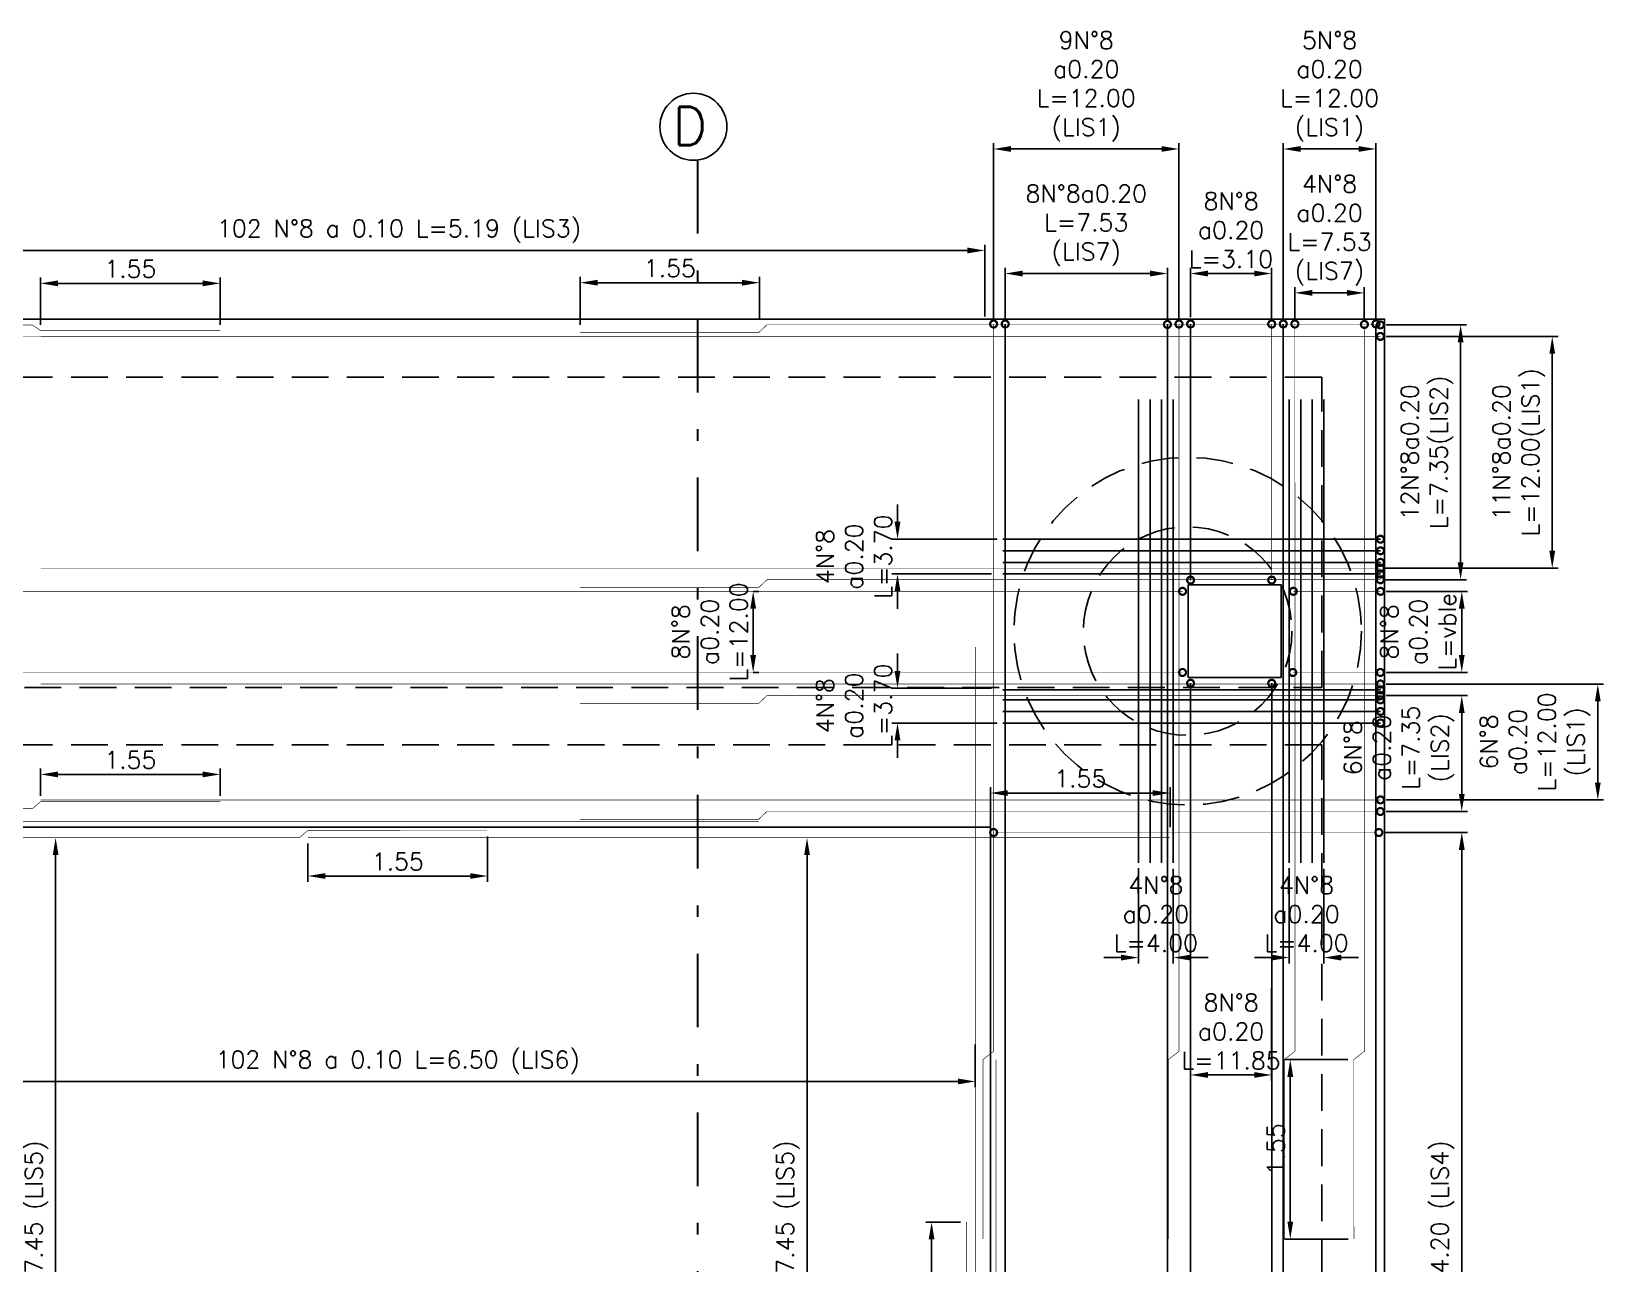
# Model space of a CAD drawing. Header units: metres. Extents: x 1080594 to 1081411, y 976871 to 977162.
# Drawn here: x 1080799.47 to 1080813.04, y 977039.26 to 977049.89 of the extents above; entities that cross this region are included whole.
import ezdxf

# ---------------------------------------------------------------- set-up
doc = ezdxf.new("R2010")
doc.units = ezdxf.units.M
doc.header["$LTSCALE"] = 25.4
doc.linetypes.add('DASHDOT', pattern=[1, 0.5, -0.25, 0, -0.25])
doc.linetypes.add('HIDDEN', pattern=[0.375, 0.25, -0.125])
for name, color, linetype in [('CIRCULOCONTRAP', 130, 'Continuous'), ('CONTRAPESO', 3, 'Continuous'), ('DIMCONTRAPESO', 1, 'Continuous'), ('PROY', 9, 'HIDDEN'), ('R175COTR', 7, 'Continuous'), ('REF', 6, 'Continuous'), ('REF H', 6, 'Continuous')]:
    doc.layers.add(name, color=color, linetype=linetype)
doc.layers.add('COTA', color=1, linetype='Continuous', lineweight=30)
doc.layers.add('EJECONTRAPESO', color=41, linetype='DASHDOT', lineweight=30)
doc.styles.add('romans', font='romans.shx')
doc.dimstyles.new('Copy 75', dxfattribs={"dimtxt": 0.15, "dimasz": 0.15, "dimexe": 0.05, "dimexo": 0.05, "dimgap": 0.05, "dimtad": 1, "dimzin": 0, "dimdsep": 46, "dimtxsty": 'romans', "dimcen": 0.002, "dimclrd": 1, "dimclre": 1, "dimclrt": 3, "dimadec": 4, "dimazin": 0, "dimtfac": 1, "dimtofl": 0, "dimtmove": 1, "dimatfit": 3, "dimfxl": 1, "dimtolj": 1, "dimtzin": 0, "dimarcsym": 1})

# ---------------------------------------------------------------- blocks, each defined once
blk = doc.blocks.new('*D1804')
at = {"layer": 'Defpoints', "color": 0, "transparency": 16777216}
for p in [(1080797.586, 977048.001), (1080797.586, 977047.373), (1080807.697, 977047.382)]:
    blk.add_point(p, dxfattribs=at)
at = {"layer": 'DIMCONTRAPESO', "color": 1, "lineweight": -2, "transparency": 16777216}
for p, q in [((1080797.586, 977047.423), (1080797.586, 977048.051)), ((1080807.547, 977048.001), (1080797.736, 977048.001)), ((1080807.697, 977047.432), (1080807.697, 977048.051))]:
    blk.add_line(p, q, dxfattribs=at)
at = {"layer": 'DIMCONTRAPESO', "color": 1, "transparency": 16777216}
for points in [[(1080797.736, 977048.026), (1080797.736, 977047.976), (1080797.586, 977048.001)], [(1080807.547, 977048.026), (1080807.547, 977047.976), (1080807.697, 977048.001)]]:
    blk.add_solid(points, dxfattribs=at)
at = {"layer": 'DIMCONTRAPESO', "color": 3, "transparency": 16777216, "insert": (1080802.641, 977048.166), "char_height": 0.15, "attachment_point": 5, "style": 'romans'}
blk.add_mtext('\\A1;102 N°8 a 0.10 L=5.19 (LIS3) ', dxfattribs=at)
blk = doc.blocks.new('*D1748')
at = {"layer": 'Defpoints', "color": 0, "transparency": 16777216}
for p in [(1080804.204, 977047.723), (1080804.204, 977047.308), (1080805.752, 977047.355)]:
    blk.add_point(p, dxfattribs=at)
at = {"layer": 'DIMCONTRAPESO', "color": 1, "lineweight": -2, "transparency": 16777216}
for p, q in [((1080804.204, 977047.358), (1080804.204, 977047.773)), ((1080805.602, 977047.723), (1080804.354, 977047.723)), ((1080805.752, 977047.405), (1080805.752, 977047.773))]:
    blk.add_line(p, q, dxfattribs=at)
at = {"layer": 'DIMCONTRAPESO', "color": 1, "transparency": 16777216}
for points in [[(1080804.354, 977047.748), (1080804.354, 977047.698), (1080804.204, 977047.723)], [(1080805.602, 977047.748), (1080805.602, 977047.698), (1080805.752, 977047.723)]]:
    blk.add_solid(points, dxfattribs=at)
at = {"layer": 'DIMCONTRAPESO', "color": 3, "transparency": 16777216, "insert": (1080804.978, 977047.848), "char_height": 0.15, "attachment_point": 5, "style": 'romans'}
blk.add_mtext('\\A1;1.55', dxfattribs=at)
blk = doc.blocks.new('*D1805')
at = {"layer": 'Defpoints', "color": 0, "transparency": 16777216}
for p in [(1080801.097, 977047.717), (1080799.547, 977047.309), (1080801.097, 977047.308)]:
    blk.add_point(p, dxfattribs=at)
at = {"layer": 'DIMCONTRAPESO', "color": 1, "lineweight": -2, "transparency": 16777216}
for p, q in [((1080799.547, 977047.359), (1080799.547, 977047.767)), ((1080799.697, 977047.717), (1080800.947, 977047.717)), ((1080801.097, 977047.358), (1080801.097, 977047.767))]:
    blk.add_line(p, q, dxfattribs=at)
at = {"layer": 'DIMCONTRAPESO', "color": 1, "transparency": 16777216}
for points in [[(1080799.697, 977047.742), (1080799.697, 977047.692), (1080799.547, 977047.717)], [(1080800.947, 977047.742), (1080800.947, 977047.692), (1080801.097, 977047.717)]]:
    blk.add_solid(points, dxfattribs=at)
at = {"layer": 'DIMCONTRAPESO', "color": 3, "transparency": 16777216, "insert": (1080800.322, 977047.842), "char_height": 0.15, "attachment_point": 5, "style": 'romans'}
blk.add_mtext('\\A1;1.55', dxfattribs=at)
blk = doc.blocks.new('*D1750')
at = {"layer": 'Defpoints', "color": 0, "transparency": 16777216}
for p in [(1080811.111, 977044.259), (1080811.111, 977043.259), (1080812.987, 977043.259)]:
    blk.add_point(p, dxfattribs=at)
at = {"layer": 'DIMCONTRAPESO', "color": 1, "lineweight": -2, "transparency": 16777216}
for p, q in [((1080811.161, 977044.259), (1080813.037, 977044.259)), ((1080812.987, 977044.109), (1080812.987, 977043.409)), ((1080811.161, 977043.259), (1080813.037, 977043.259))]:
    blk.add_line(p, q, dxfattribs=at)
at = {"layer": 'DIMCONTRAPESO', "color": 1, "transparency": 16777216}
for points in [[(1080812.962, 977044.109), (1080813.012, 977044.109), (1080812.987, 977044.259)], [(1080812.962, 977043.409), (1080813.012, 977043.409), (1080812.987, 977043.259)]]:
    blk.add_solid(points, dxfattribs=at)
at = {"layer": 'DIMCONTRAPESO', "color": 3, "transparency": 16777216, "insert": (1080812.447, 977043.759), "char_height": 0.15, "attachment_point": 5, "rotation": 90, "style": 'romans'}
blk.add_mtext('\\A1;6N°8\\Pa0.20\\PL=12.00\\P(LIS1) ', dxfattribs=at)
blk = doc.blocks.new('*D1751')
at = {"layer": 'Defpoints', "color": 0, "transparency": 16777216}
for p in [(1080811.11, 977044.159), (1080811.11, 977043.159), (1080811.813, 977043.159)]:
    blk.add_point(p, dxfattribs=at)
at = {"layer": 'DIMCONTRAPESO', "color": 1, "lineweight": -2, "transparency": 16777216}
for p, q in [((1080811.16, 977044.159), (1080811.863, 977044.159)), ((1080811.813, 977044.009), (1080811.813, 977043.309)), ((1080811.16, 977043.159), (1080811.863, 977043.159))]:
    blk.add_line(p, q, dxfattribs=at)
at = {"layer": 'DIMCONTRAPESO', "color": 1, "transparency": 16777216}
for points in [[(1080811.788, 977044.009), (1080811.838, 977044.009), (1080811.813, 977044.159)], [(1080811.788, 977043.309), (1080811.838, 977043.309), (1080811.813, 977043.159)]]:
    blk.add_solid(points, dxfattribs=at)
at = {"layer": 'DIMCONTRAPESO', "color": 3, "transparency": 16777216, "insert": (1080811.273, 977043.709), "char_height": 0.15, "attachment_point": 5, "rotation": 90, "style": 'romans'}
blk.add_mtext('\\A1;6N°8\\Pa0.20\\PL=7.35\\P(LIS2) ', dxfattribs=at)
blk = doc.blocks.new('*D1754')
at = {"layer": 'Defpoints', "color": 0, "transparency": 16777216}
for p in [(1080811.098, 977042.978), (1080811.097, 977034.648), (1080811.813, 977034.648)]:
    blk.add_point(p, dxfattribs=at)
at = {"layer": 'DIMCONTRAPESO', "color": 1, "lineweight": -2, "transparency": 16777216}
for p, q in [((1080811.148, 977042.978), (1080811.863, 977042.978)), ((1080811.813, 977042.828), (1080811.813, 977034.798)), ((1080811.147, 977034.648), (1080811.863, 977034.648))]:
    blk.add_line(p, q, dxfattribs=at)
at = {"layer": 'DIMCONTRAPESO', "color": 1, "transparency": 16777216}
for points in [[(1080811.788, 977042.828), (1080811.838, 977042.828), (1080811.813, 977042.978)], [(1080811.788, 977034.798), (1080811.838, 977034.798), (1080811.813, 977034.648)]]:
    blk.add_solid(points, dxfattribs=at)
at = {"layer": 'DIMCONTRAPESO', "color": 3, "transparency": 16777216, "insert": (1080811.648, 977038.813), "char_height": 0.15, "attachment_point": 5, "rotation": 90, "style": 'romans'}
blk.add_mtext('\\A1;84 N°8 a 0.10 L=4.20 (LIS4) ', dxfattribs=at)
blk = doc.blocks.new('*D1765')
at = {"layer": 'COTA', "color": 1, "lineweight": -2, "transparency": 16777216}
for p, q in [((1080807.745, 977043.024), (1080807.745, 977043.368)), ((1080809.295, 977043.024), (1080809.295, 977043.368)), ((1080807.895, 977043.318), (1080809.145, 977043.318))]:
    blk.add_line(p, q, dxfattribs=at)
at = {"layer": 'COTA', "color": 1, "transparency": 16777216}
for points in [[(1080807.895, 977043.343), (1080807.895, 977043.293), (1080807.745, 977043.318)], [(1080809.145, 977043.343), (1080809.145, 977043.293), (1080809.295, 977043.318)]]:
    blk.add_solid(points, dxfattribs=at)
at = {"layer": 'Defpoints', "color": 0, "transparency": 16777216}
for p in [(1080809.295, 977043.318), (1080807.745, 977042.974), (1080809.295, 977042.974)]:
    blk.add_point(p, dxfattribs=at)
at = {"layer": 'COTA', "color": 3, "transparency": 16777216, "insert": (1080808.52, 977043.443), "char_height": 0.15, "attachment_point": 5, "style": 'romans'}
blk.add_mtext('\\A1;1.55', dxfattribs=at)
blk = doc.blocks.new('E2')
at = {"layer": 'REF', "ltscale": 0.1, "const_width": 0.005}
blk.add_lwpolyline([(1080759.636, 977034.558), (1080762.933, 977034.558)], dxfattribs=at)
at = {"layer": 'REF H', "ltscale": 0.1, "const_width": 0.06}
for points in [[(1080759.608, 977034.558, 1), (1080759.627, 977034.558, 1)], [(1080762.933, 977034.558, 1), (1080762.952, 977034.558, 1)]]:
    blk.add_lwpolyline(points, format="xyb", close=True, dxfattribs=at)
blk = doc.blocks.new('*D1807')
at = {"layer": 'COTA', "color": 1, "lineweight": -2, "transparency": 16777216}
for p, q in [((1080810.372, 977047.416), (1080810.372, 977047.685)), ((1080810.972, 977047.412), (1080810.972, 977047.685)), ((1080810.822, 977047.635), (1080810.522, 977047.635))]:
    blk.add_line(p, q, dxfattribs=at)
at = {"layer": 'COTA', "color": 1, "transparency": 16777216}
for points in [[(1080810.522, 977047.66), (1080810.522, 977047.61), (1080810.372, 977047.635)], [(1080810.822, 977047.66), (1080810.822, 977047.61), (1080810.972, 977047.635)]]:
    blk.add_solid(points, dxfattribs=at)
at = {"layer": 'Defpoints', "color": 0, "transparency": 16777216}
for p in [(1080810.372, 977047.635), (1080810.372, 977047.366), (1080810.972, 977047.362)]:
    blk.add_point(p, dxfattribs=at)
at = {"layer": 'COTA', "color": 3, "transparency": 16777216, "insert": (1080810.672, 977048.175), "char_height": 0.15, "attachment_point": 5, "style": 'romans'}
blk.add_mtext('\\A1;4N°8\\Pa0.20\\PL=7.53\\P(LIS7) ', dxfattribs=at)
blk = doc.blocks.new('*D1808')
at = {"layer": 'COTA', "color": 1, "lineweight": -2, "transparency": 16777216}
for p, q in [((1080810.272, 977047.416), (1080810.272, 977048.927)), ((1080811.072, 977047.416), (1080811.072, 977048.927)), ((1080810.922, 977048.877), (1080810.422, 977048.877))]:
    blk.add_line(p, q, dxfattribs=at)
at = {"layer": 'COTA', "color": 1, "transparency": 16777216}
for points in [[(1080810.422, 977048.902), (1080810.422, 977048.852), (1080810.272, 977048.877)], [(1080810.922, 977048.902), (1080810.922, 977048.852), (1080811.072, 977048.877)]]:
    blk.add_solid(points, dxfattribs=at)
at = {"layer": 'Defpoints', "color": 0, "transparency": 16777216}
for p in [(1080810.272, 977048.877), (1080810.272, 977047.366), (1080811.072, 977047.366)]:
    blk.add_point(p, dxfattribs=at)
at = {"layer": 'COTA', "color": 3, "transparency": 16777216, "insert": (1080810.672, 977049.416), "char_height": 0.15, "attachment_point": 5, "style": 'romans'}
blk.add_mtext('\\A1;5N°8\\Pa0.20\\PL=12.00\\P(LIS1) ', dxfattribs=at)
blk = doc.blocks.new('*D1769')
at = {"layer": 'COTA', "color": 1, "lineweight": -2, "transparency": 16777216}
blk.add_line((1080799.677, 977042.782), (1080799.677, 977034.843), dxfattribs=at)
at = {"layer": 'COTA', "color": 1, "transparency": 16777216}
for points in [[(1080799.652, 977042.782), (1080799.702, 977042.782), (1080799.677, 977042.932)], [(1080799.652, 977034.843), (1080799.702, 977034.843), (1080799.677, 977034.693)]]:
    blk.add_solid(points, dxfattribs=at)
at = {"layer": 'Defpoints', "color": 0, "transparency": 16777216}
for p in [(1080799.677, 977042.932), (1080799.677, 977034.693), (1080799.677, 977034.693)]:
    blk.add_point(p, dxfattribs=at)
at = {"layer": 'COTA', "color": 3, "transparency": 16777216, "insert": (1080799.513, 977038.812), "char_height": 0.15, "attachment_point": 5, "rotation": 90, "style": 'romans'}
blk.add_mtext('\\A1;83 N°8 a 0.10 L=7.45 (LIS5) ', dxfattribs=at)
blk = doc.blocks.new('*D1770')
at = {"layer": 'Defpoints', "color": 0, "transparency": 16777216}
for p in [(1080807.614, 977041.199), (1080797.645, 977040.93), (1080797.645, 977040.829)]:
    blk.add_point(p, dxfattribs=at)
at = {"layer": 'DIMCONTRAPESO', "color": 1, "lineweight": -2, "transparency": 16777216}
for p, q in [((1080807.614, 977041.149), (1080807.614, 977040.779)), ((1080797.645, 977040.88), (1080797.645, 977040.779)), ((1080807.464, 977040.829), (1080797.795, 977040.829))]:
    blk.add_line(p, q, dxfattribs=at)
at = {"layer": 'DIMCONTRAPESO', "color": 1, "transparency": 16777216}
for points in [[(1080797.795, 977040.854), (1080797.795, 977040.804), (1080797.645, 977040.829)], [(1080807.464, 977040.854), (1080807.464, 977040.804), (1080807.614, 977040.829)]]:
    blk.add_solid(points, dxfattribs=at)
at = {"layer": 'DIMCONTRAPESO', "color": 3, "transparency": 16777216, "insert": (1080802.629, 977040.993), "char_height": 0.15, "attachment_point": 5, "style": 'romans'}
blk.add_mtext('\\A1;102 N°8 a 0.10 L=6.50 (LIS6) ', dxfattribs=at)
blk = doc.blocks.new('*D1771')
at = {"layer": 'COTA', "color": 1, "lineweight": -2, "transparency": 16777216}
blk.add_line((1080806.162, 977042.782), (1080806.162, 977034.843), dxfattribs=at)
at = {"layer": 'COTA', "color": 1, "transparency": 16777216}
for points in [[(1080806.137, 977042.782), (1080806.187, 977042.782), (1080806.162, 977042.932)], [(1080806.137, 977034.843), (1080806.187, 977034.843), (1080806.162, 977034.693)]]:
    blk.add_solid(points, dxfattribs=at)
at = {"layer": 'Defpoints', "color": 0, "transparency": 16777216}
for p in [(1080806.162, 977042.932), (1080806.162, 977034.693), (1080806.162, 977034.693)]:
    blk.add_point(p, dxfattribs=at)
at = {"layer": 'COTA', "color": 3, "transparency": 16777216, "insert": (1080805.998, 977038.812), "char_height": 0.15, "attachment_point": 5, "rotation": 90, "style": 'romans'}
blk.add_mtext('\\A1;83 N°8 a 0.10 L=7.45 (LIS5) ', dxfattribs=at)
blk = doc.blocks.new('*D1772')
at = {"layer": 'COTA', "color": 1, "lineweight": -2, "transparency": 16777216}
for p, q in [((1080803.405, 977042.942), (1080803.405, 977042.552)), ((1080801.855, 977042.882), (1080801.855, 977042.552)), ((1080802.005, 977042.602), (1080803.255, 977042.602))]:
    blk.add_line(p, q, dxfattribs=at)
at = {"layer": 'COTA', "color": 1, "transparency": 16777216}
for points in [[(1080802.005, 977042.627), (1080802.005, 977042.577), (1080801.855, 977042.602)], [(1080803.255, 977042.627), (1080803.255, 977042.577), (1080803.405, 977042.602)]]:
    blk.add_solid(points, dxfattribs=at)
at = {"layer": 'Defpoints', "color": 0, "transparency": 16777216}
for p in [(1080801.855, 977042.932), (1080803.405, 977042.992), (1080803.405, 977042.602)]:
    blk.add_point(p, dxfattribs=at)
at = {"layer": 'COTA', "color": 3, "transparency": 16777216, "insert": (1080802.63, 977042.727), "char_height": 0.15, "attachment_point": 5, "style": 'romans'}
blk.add_mtext('\\A1;1.55', dxfattribs=at)
blk = doc.blocks.new('*D1781')
at = {"layer": 'COTA', "color": 1, "lineweight": -2, "transparency": 16777216}
for p, q in [((1080810.831, 977041.018), (1080810.283, 977041.018)), ((1080810.333, 977039.619), (1080810.333, 977040.868)), ((1080810.832, 977039.469), (1080810.283, 977039.469))]:
    blk.add_line(p, q, dxfattribs=at)
at = {"layer": 'COTA', "color": 1, "transparency": 16777216}
for points in [[(1080810.308, 977040.868), (1080810.358, 977040.868), (1080810.333, 977041.018)], [(1080810.308, 977039.619), (1080810.358, 977039.619), (1080810.333, 977039.469)]]:
    blk.add_solid(points, dxfattribs=at)
at = {"layer": 'Defpoints', "color": 0, "transparency": 16777216}
for p in [(1080810.333, 977041.018), (1080810.881, 977041.018), (1080810.882, 977039.469)]:
    blk.add_point(p, dxfattribs=at)
at = {"layer": 'COTA', "color": 3, "transparency": 16777216, "insert": (1080810.208, 977040.243), "char_height": 0.15, "attachment_point": 5, "rotation": 90, "style": 'romans'}
blk.add_mtext('\\A1;1.55', dxfattribs=at)
blk = doc.blocks.new('*D1811')
at = {"layer": 'COTA', "color": 1, "lineweight": -2, "transparency": 16777216}
for p, q in [((1080807.487, 977039.615), (1080807.187, 977039.615)), ((1080807.237, 977039.465), (1080807.237, 977038.216)), ((1080807.486, 977038.066), (1080807.187, 977038.066))]:
    blk.add_line(p, q, dxfattribs=at)
at = {"layer": 'COTA', "color": 1, "transparency": 16777216}
for points in [[(1080807.212, 977039.465), (1080807.262, 977039.465), (1080807.237, 977039.615)], [(1080807.212, 977038.216), (1080807.262, 977038.216), (1080807.237, 977038.066)]]:
    blk.add_solid(points, dxfattribs=at)
at = {"layer": 'Defpoints', "color": 0, "transparency": 16777216}
for p in [(1080807.537, 977039.615), (1080807.237, 977038.066), (1080807.536, 977038.066)]:
    blk.add_point(p, dxfattribs=at)
at = {"layer": 'COTA', "color": 3, "transparency": 16777216, "insert": (1080807.112, 977038.841), "char_height": 0.15, "attachment_point": 5, "rotation": 90, "style": 'romans'}
blk.add_mtext('\\A1;1.55', dxfattribs=at)
blk = doc.blocks.new('*D1818')
at = {"layer": 'COTA', "color": 1, "lineweight": -2, "transparency": 16777216}
for p, q in [((1080799.547, 977043.294), (1080799.547, 977043.529)), ((1080799.697, 977043.479), (1080800.947, 977043.479)), ((1080801.097, 977043.294), (1080801.097, 977043.529))]:
    blk.add_line(p, q, dxfattribs=at)
at = {"layer": 'COTA', "color": 1, "transparency": 16777216}
for points in [[(1080799.697, 977043.504), (1080799.697, 977043.454), (1080799.547, 977043.479)], [(1080800.947, 977043.504), (1080800.947, 977043.454), (1080801.097, 977043.479)]]:
    blk.add_solid(points, dxfattribs=at)
at = {"layer": 'Defpoints', "color": 0, "transparency": 16777216}
for p in [(1080801.097, 977043.479), (1080799.547, 977043.244), (1080801.097, 977043.244)]:
    blk.add_point(p, dxfattribs=at)
at = {"layer": 'COTA', "color": 3, "transparency": 16777216, "insert": (1080800.322, 977043.604), "char_height": 0.15, "attachment_point": 5, "style": 'romans'}
blk.add_mtext('\\A1;1.55', dxfattribs=at)
blk = doc.blocks.new('*D1782')
at = {"layer": 'Defpoints', "color": 0, "transparency": 16777216}
for p in [(1080811.111, 977047.259), (1080811.102, 977045.259), (1080812.594, 977045.259)]:
    blk.add_point(p, dxfattribs=at)
at = {"layer": 'DIMCONTRAPESO', "color": 1, "lineweight": -2, "transparency": 16777216}
for p, q in [((1080811.161, 977047.259), (1080812.644, 977047.259)), ((1080812.594, 977047.109), (1080812.594, 977045.409)), ((1080811.152, 977045.259), (1080812.644, 977045.259))]:
    blk.add_line(p, q, dxfattribs=at)
at = {"layer": 'DIMCONTRAPESO', "color": 1, "transparency": 16777216}
for points in [[(1080812.569, 977047.109), (1080812.619, 977047.109), (1080812.594, 977047.259)], [(1080812.569, 977045.409), (1080812.619, 977045.409), (1080812.594, 977045.259)]]:
    blk.add_solid(points, dxfattribs=at)
at = {"layer": 'DIMCONTRAPESO', "color": 3, "transparency": 16777216, "insert": (1080812.305, 977046.259), "char_height": 0.15, "attachment_point": 5, "rotation": 90, "style": 'romans'}
blk.add_mtext('\\A1;11N°8a0.20\\PL=12.00(LIS1) ', dxfattribs=at)
blk = doc.blocks.new('*D1783')
at = {"layer": 'Defpoints', "color": 0, "transparency": 16777216}
for p in [(1080811.11, 977047.359), (1080811.101, 977045.159), (1080811.803, 977045.159)]:
    blk.add_point(p, dxfattribs=at)
at = {"layer": 'DIMCONTRAPESO', "color": 1, "lineweight": -2, "transparency": 16777216}
for p, q in [((1080811.16, 977047.359), (1080811.853, 977047.359)), ((1080811.803, 977047.209), (1080811.803, 977045.309)), ((1080811.151, 977045.159), (1080811.853, 977045.159))]:
    blk.add_line(p, q, dxfattribs=at)
at = {"layer": 'DIMCONTRAPESO', "color": 1, "transparency": 16777216}
for points in [[(1080811.778, 977047.209), (1080811.828, 977047.209), (1080811.803, 977047.359)], [(1080811.778, 977045.309), (1080811.828, 977045.309), (1080811.803, 977045.159)]]:
    blk.add_solid(points, dxfattribs=at)
at = {"layer": 'DIMCONTRAPESO', "color": 3, "transparency": 16777216, "insert": (1080811.514, 977046.259), "char_height": 0.15, "attachment_point": 5, "rotation": 90, "style": 'romans'}
blk.add_mtext('\\A1;12N°8a0.20\\PL=7.35(LIS2) ', dxfattribs=at)
blk = doc.blocks.new('*D1784')
at = {"layer": 'Defpoints', "color": 0, "transparency": 16777216}
for p in [(1080811.11, 977045.059), (1080811.11, 977044.359), (1080811.813, 977044.359)]:
    blk.add_point(p, dxfattribs=at)
at = {"layer": 'DIMCONTRAPESO', "color": 1, "lineweight": -2, "transparency": 16777216}
for p, q in [((1080811.16, 977045.059), (1080811.863, 977045.059)), ((1080811.813, 977044.909), (1080811.813, 977044.509)), ((1080811.16, 977044.359), (1080811.863, 977044.359))]:
    blk.add_line(p, q, dxfattribs=at)
at = {"layer": 'DIMCONTRAPESO', "color": 1, "transparency": 16777216}
for points in [[(1080811.788, 977044.909), (1080811.838, 977044.909), (1080811.813, 977045.059)], [(1080811.788, 977044.509), (1080811.838, 977044.509), (1080811.813, 977044.359)]]:
    blk.add_solid(points, dxfattribs=at)
at = {"layer": 'DIMCONTRAPESO', "color": 3, "transparency": 16777216, "insert": (1080811.438, 977044.709), "char_height": 0.15, "attachment_point": 5, "rotation": 90, "style": 'romans'}
blk.add_mtext('\\A1;8N°8\\Pa0.20\\PL=vble', dxfattribs=at)
blk = doc.blocks.new('*D1785')
at = {"layer": 'Defpoints', "color": 0, "transparency": 16777216}
for p in [(1080805.647, 977045.059), (1080805.647, 977044.359), (1080805.697, 977044.359)]:
    blk.add_point(p, dxfattribs=at)
at = {"layer": 'DIMCONTRAPESO', "color": 1, "lineweight": -2, "transparency": 16777216}
for p, q in [((1080805.697, 977045.059), (1080805.747, 977045.059)), ((1080805.697, 977044.909), (1080805.697, 977044.509)), ((1080805.697, 977044.359), (1080805.747, 977044.359))]:
    blk.add_line(p, q, dxfattribs=at)
at = {"layer": 'DIMCONTRAPESO', "color": 1, "transparency": 16777216}
for points in [[(1080805.672, 977044.909), (1080805.722, 977044.909), (1080805.697, 977045.059)], [(1080805.672, 977044.509), (1080805.722, 977044.509), (1080805.697, 977044.359)]]:
    blk.add_solid(points, dxfattribs=at)
at = {"layer": 'DIMCONTRAPESO', "color": 3, "transparency": 16777216, "insert": (1080805.322, 977044.709), "char_height": 0.15, "attachment_point": 5, "rotation": 90, "style": 'romans'}
blk.add_mtext('\\A1;8N°8\\Pa0.20\\PL=12.00', dxfattribs=at)
blk = doc.blocks.new('*D1787')
at = {"layer": 'COTA', "color": 1, "lineweight": -2, "transparency": 16777216}
for p, q in [((1080807.872, 977047.416), (1080807.872, 977047.852)), ((1080809.122, 977047.802), (1080808.022, 977047.802)), ((1080809.272, 977047.412), (1080809.272, 977047.852))]:
    blk.add_line(p, q, dxfattribs=at)
at = {"layer": 'COTA', "color": 1, "transparency": 16777216}
for points in [[(1080808.022, 977047.827), (1080808.022, 977047.777), (1080807.872, 977047.802)], [(1080809.122, 977047.827), (1080809.122, 977047.777), (1080809.272, 977047.802)]]:
    blk.add_solid(points, dxfattribs=at)
at = {"layer": 'Defpoints', "color": 0, "transparency": 16777216}
for p in [(1080807.872, 977047.802), (1080807.872, 977047.366), (1080809.272, 977047.362)]:
    blk.add_point(p, dxfattribs=at)
at = {"layer": 'COTA', "color": 3, "transparency": 16777216, "insert": (1080808.572, 977048.217), "char_height": 0.15, "attachment_point": 5, "style": 'romans'}
blk.add_mtext('\\A1;8N°8a0.20\\PL=7.53\\P(LIS7) ', dxfattribs=at)
blk = doc.blocks.new('*D1788')
at = {"layer": 'COTA', "color": 1, "lineweight": -2, "transparency": 16777216}
for p, q in [((1080807.772, 977047.416), (1080807.772, 977048.927)), ((1080809.372, 977047.416), (1080809.372, 977048.927)), ((1080809.222, 977048.877), (1080807.922, 977048.877))]:
    blk.add_line(p, q, dxfattribs=at)
at = {"layer": 'COTA', "color": 1, "transparency": 16777216}
for points in [[(1080807.922, 977048.902), (1080807.922, 977048.852), (1080807.772, 977048.877)], [(1080809.222, 977048.902), (1080809.222, 977048.852), (1080809.372, 977048.877)]]:
    blk.add_solid(points, dxfattribs=at)
at = {"layer": 'Defpoints', "color": 0, "transparency": 16777216}
for p in [(1080807.772, 977048.877), (1080807.772, 977047.366), (1080809.372, 977047.366)]:
    blk.add_point(p, dxfattribs=at)
at = {"layer": 'COTA', "color": 3, "transparency": 16777216, "insert": (1080808.572, 977049.416), "char_height": 0.15, "attachment_point": 5, "style": 'romans'}
blk.add_mtext('\\A1;9N°8\\Pa0.20\\PL=12.00\\P(LIS1) ', dxfattribs=at)
blk = doc.blocks.new('*D1789')
at = {"layer": 'COTA', "color": 1, "lineweight": -2, "transparency": 16777216}
for p, q in [((1080809.472, 977047.426), (1080809.472, 977047.852)), ((1080810.022, 977047.802), (1080809.622, 977047.802)), ((1080810.172, 977047.416), (1080810.172, 977047.852))]:
    blk.add_line(p, q, dxfattribs=at)
at = {"layer": 'COTA', "color": 1, "transparency": 16777216}
for points in [[(1080809.622, 977047.827), (1080809.622, 977047.777), (1080809.472, 977047.802)], [(1080810.022, 977047.827), (1080810.022, 977047.777), (1080810.172, 977047.802)]]:
    blk.add_solid(points, dxfattribs=at)
at = {"layer": 'Defpoints', "color": 0, "transparency": 16777216}
for p in [(1080809.472, 977047.802), (1080809.472, 977047.376), (1080810.172, 977047.366)]:
    blk.add_point(p, dxfattribs=at)
at = {"layer": 'COTA', "color": 3, "transparency": 16777216, "insert": (1080809.822, 977048.177), "char_height": 0.15, "attachment_point": 5, "style": 'romans'}
blk.add_mtext('\\A1;8N°8\\Pa0.20\\PL=3.10', dxfattribs=at)
blk = doc.blocks.new('*D1790')
at = {"layer": 'COTA', "color": 1, "lineweight": -2, "transparency": 16777216}
for p, q in [((1080809.472, 977041.642), (1080809.472, 977040.835)), ((1080810.172, 977041.632), (1080810.172, 977040.835)), ((1080810.022, 977040.885), (1080809.622, 977040.885))]:
    blk.add_line(p, q, dxfattribs=at)
at = {"layer": 'COTA', "color": 1, "transparency": 16777216}
for points in [[(1080809.622, 977040.91), (1080809.622, 977040.86), (1080809.472, 977040.885)], [(1080810.022, 977040.91), (1080810.022, 977040.86), (1080810.172, 977040.885)]]:
    blk.add_solid(points, dxfattribs=at)
at = {"layer": 'Defpoints', "color": 0, "transparency": 16777216}
for p in [(1080809.472, 977041.692), (1080810.172, 977041.682), (1080809.472, 977040.885)]:
    blk.add_point(p, dxfattribs=at)
at = {"layer": 'COTA', "color": 3, "transparency": 16777216, "insert": (1080809.822, 977041.26), "char_height": 0.15, "attachment_point": 5, "style": 'romans'}
blk.add_mtext('\\A1;8N°8\\Pa0.20\\PL=11.85', dxfattribs=at)
blk = doc.blocks.new('*D1800')
at = {"layer": 'COTA', "color": 1, "lineweight": -2, "transparency": 16777216}
for p, q in [((1080809.023, 977042.67), (1080809.023, 977041.848)), ((1080809.323, 977042.665), (1080809.323, 977041.848)), ((1080808.873, 977041.898), (1080808.723, 977041.898)), ((1080809.473, 977041.898), (1080809.623, 977041.898))]:
    blk.add_line(p, q, dxfattribs=at)
at = {"layer": 'COTA', "color": 1, "transparency": 16777216}
for points in [[(1080808.873, 977041.923), (1080808.873, 977041.873), (1080809.023, 977041.898)], [(1080809.473, 977041.923), (1080809.473, 977041.873), (1080809.323, 977041.898)]]:
    blk.add_solid(points, dxfattribs=at)
at = {"layer": 'Defpoints', "color": 0, "transparency": 16777216}
for p in [(1080809.023, 977042.72), (1080809.323, 977042.715), (1080809.023, 977041.898)]:
    blk.add_point(p, dxfattribs=at)
at = {"layer": 'COTA', "color": 3, "transparency": 16777216, "insert": (1080809.173, 977042.273), "char_height": 0.15, "attachment_point": 5, "style": 'romans'}
blk.add_mtext('\\A1;4N°8\\Pa0.20\\PL=4.00', dxfattribs=at)
blk = doc.blocks.new('*D1801')
at = {"layer": 'COTA', "color": 1, "lineweight": -2, "transparency": 16777216}
for p, q in [((1080810.323, 977042.67), (1080810.323, 977041.848)), ((1080810.623, 977042.665), (1080810.623, 977041.848)), ((1080810.173, 977041.898), (1080810.023, 977041.898)), ((1080810.773, 977041.898), (1080810.923, 977041.898))]:
    blk.add_line(p, q, dxfattribs=at)
at = {"layer": 'COTA', "color": 1, "transparency": 16777216}
for points in [[(1080810.173, 977041.923), (1080810.173, 977041.873), (1080810.323, 977041.898)], [(1080810.773, 977041.923), (1080810.773, 977041.873), (1080810.623, 977041.898)]]:
    blk.add_solid(points, dxfattribs=at)
at = {"layer": 'Defpoints', "color": 0, "transparency": 16777216}
for p in [(1080810.323, 977042.72), (1080810.623, 977042.715), (1080810.323, 977041.898)]:
    blk.add_point(p, dxfattribs=at)
at = {"layer": 'COTA', "color": 3, "transparency": 16777216, "insert": (1080810.473, 977042.273), "char_height": 0.15, "attachment_point": 5, "style": 'romans'}
blk.add_mtext('\\A1;4N°8\\Pa0.20\\PL=4.00', dxfattribs=at)
blk = doc.blocks.new('*D1802')
at = {"layer": 'Defpoints', "color": 0, "transparency": 16777216}
for p in [(1080807.853, 977045.509), (1080806.943, 977045.209), (1080807.803, 977045.209)]:
    blk.add_point(p, dxfattribs=at)
at = {"layer": 'DIMCONTRAPESO', "color": 1, "lineweight": -2, "transparency": 16777216}
for p, q in [((1080806.943, 977045.659), (1080806.943, 977045.809)), ((1080807.803, 977045.509), (1080806.893, 977045.509)), ((1080807.753, 977045.209), (1080806.893, 977045.209)), ((1080806.943, 977045.059), (1080806.943, 977044.909))]:
    blk.add_line(p, q, dxfattribs=at)
at = {"layer": 'DIMCONTRAPESO', "color": 1, "transparency": 16777216}
for points in [[(1080806.918, 977045.659), (1080806.968, 977045.659), (1080806.943, 977045.509)], [(1080806.918, 977045.059), (1080806.968, 977045.059), (1080806.943, 977045.209)]]:
    blk.add_solid(points, dxfattribs=at)
at = {"layer": 'DIMCONTRAPESO', "color": 3, "transparency": 16777216, "insert": (1080806.568, 977045.359), "char_height": 0.15, "attachment_point": 5, "rotation": 90, "style": 'romans'}
blk.add_mtext('\\A1;4N°8\\Pa0.20\\PL=3.70', dxfattribs=at)
blk = doc.blocks.new('*D1803')
at = {"layer": 'Defpoints', "color": 0, "transparency": 16777216}
for p in [(1080806.943, 977044.222), (1080807.803, 977044.222), (1080807.853, 977043.922)]:
    blk.add_point(p, dxfattribs=at)
at = {"layer": 'DIMCONTRAPESO', "color": 1, "lineweight": -2, "transparency": 16777216}
for p, q in [((1080806.943, 977044.372), (1080806.943, 977044.522)), ((1080807.753, 977044.222), (1080806.893, 977044.222)), ((1080807.803, 977043.922), (1080806.893, 977043.922)), ((1080806.943, 977043.772), (1080806.943, 977043.622))]:
    blk.add_line(p, q, dxfattribs=at)
at = {"layer": 'DIMCONTRAPESO', "color": 1, "transparency": 16777216}
for points in [[(1080806.918, 977044.372), (1080806.968, 977044.372), (1080806.943, 977044.222)], [(1080806.918, 977043.772), (1080806.968, 977043.772), (1080806.943, 977043.922)]]:
    blk.add_solid(points, dxfattribs=at)
at = {"layer": 'DIMCONTRAPESO', "color": 3, "transparency": 16777216, "insert": (1080806.568, 977044.072), "char_height": 0.15, "attachment_point": 5, "rotation": 90, "style": 'romans'}
blk.add_mtext('\\A1;4N°8\\Pa0.20\\PL=3.70', dxfattribs=at)

msp = doc.modelspace()

# ---------------------------------------------------------------- linework, layer by layer
at = {"layer": 'CIRCULOCONTRAP'}
msp.add_circle((1080805.181404, 977049.068674), 0.289667, dxfattribs=at)
at = {"layer": 'CONTRAPESO'}
for points in [[(1080811.147466, 977047.408851), (1080811.147466, 977047.408851), (1080794.144739, 977047.408851), (1080794.144691, 977030.227706), (1080811.147422, 977030.227706), (1080811.147466, 977047.408851)], [(1080797.546303, 977043.023198), (1080807.744704, 977043.023746), (1080807.744704, 977034.617898), (1080797.544931, 977034.617898), (1080797.546303, 977043.023198)]]:
    msp.add_lwpolyline(points, dxfattribs=at)
msp.add_lwpolyline([(1080810.25292, 977045.115618), (1080809.45292, 977045.115618), (1080809.45292, 977044.315618), (1080810.25292, 977044.315618)], close=True, dxfattribs=at)
at = {"layer": 'EJECONTRAPESO', "ltscale": 0.05}
msp.add_lwpolyline([(1080805.21755, 977048.78127), (1080805.217503, 977029.244257)], dxfattribs=at)
at = {"layer": 'PROY', "color": 252, "ltscale": 0.05}
msp.add_lwpolyline([(1080811.147466, 977047.408851), (1080794.144735, 977047.408851), (1080794.144735, 977030.226909), (1080811.147466, 977030.227909)], close=True, dxfattribs=at)
at = {"layer": 'PROY', "color": 250, "ltscale": 0.05}
msp.add_lwpolyline([(1080794.644735, 977044.214043), (1080794.644735, 977044.228904), (1080810.604735, 977044.228904), (1080810.604735, 977046.908904), (1080794.644735, 977046.908904), (1080794.644735, 977044.214043)], dxfattribs=at)
msp.add_lwpolyline([(1080810.604735, 977033.907909), (1080810.604735, 977043.733757), (1080794.644735, 977043.733757), (1080794.644735, 977033.907909)], close=True, dxfattribs=at)
for radius in [1.5, 0.9]:
    msp.add_circle((1080809.446695, 977044.715618), radius, dxfattribs=at)
at = {"layer": 'REF', "ltscale": 0.1}
for p, q in [((1080807.872396, 977047.36629), (1080807.872407, 977035.81629)), ((1080809.272396, 977047.36629), (1080809.272407, 977035.81629)), ((1080809.472396, 977047.36629), (1080809.472398, 977045.156093)), ((1080810.272396, 977047.36629), (1080810.272407, 977035.81629)), ((1080811.072396, 977047.352444), (1080811.072407, 977035.81629)), ((1080809.022528, 977042.715625), (1080809.022528, 977046.715625)), ((1080809.122528, 977042.715625), (1080809.122528, 977046.715625)), ((1080809.222528, 977042.715625), (1080809.222528, 977046.715625)), ((1080809.322528, 977042.715625), (1080809.322528, 977046.715625)), ((1080810.322529, 977042.715624), (1080810.322529, 977046.715624)), ((1080810.422529, 977042.715624), (1080810.422529, 977046.715624)), ((1080810.522529, 977042.715624), (1080810.522529, 977046.715624)), ((1080810.622529, 977042.715624), (1080810.622529, 977046.715624)), ((1080811.111267, 977045.508977), (1080807.852919, 977045.508977)), ((1080811.111267, 977045.408977), (1080807.852919, 977045.408977)), ((1080811.111267, 977045.308977), (1080807.852919, 977045.308977)), ((1080811.111267, 977045.208977), (1080807.852919, 977045.208977)), ((1080811.111267, 977044.208972), (1080807.852918, 977044.208972)), ((1080809.472399, 977044.265618), (1080809.47241, 977033.31654)), ((1080810.172701, 977044.265628), (1080810.172711, 977033.316549)), ((1080811.111267, 977044.12226), (1080807.852919, 977044.12226)), ((1080811.111267, 977044.02226), (1080807.852919, 977044.02226)), ((1080811.111267, 977043.92226), (1080807.852919, 977043.92226))]:
    msp.add_line(p, q, dxfattribs=at)
at = {"layer": 'REF', "ltscale": 0.1, "const_width": 0.005}
for points in [[(1080801.097349, 977047.308414), (1080799.547481, 977047.308659), (1080799.476588, 977047.358565), (1080794.194735, 977047.358565)], [(1080794.194739, 977047.258849), (1080805.744742, 977047.258565)], [(1080811.111267, 977047.259134), (1080799.547521, 977047.258851)], [(1080804.203913, 977047.291498), (1080805.744781, 977047.291743), (1080805.815674, 977047.358851), (1080811.110075, 977047.358851)], [(1080807.681782, 977039.468604), (1080807.681441, 977041.018384), (1080807.772989, 977041.089288), (1080807.772419, 977047.36629)], [(1080809.281782, 977039.468604), (1080809.281441, 977041.018384), (1080809.372989, 977041.089288), (1080809.372419, 977047.36629)], [(1080810.172619, 977045.156093), (1080810.172419, 977047.36629)], [(1080810.281782, 977039.468604), (1080810.281441, 977041.018384), (1080810.372989, 977041.089288), (1080810.372419, 977047.36629)], [(1080810.881782, 977039.468604), (1080810.881441, 977041.018384), (1080810.972989, 977041.089288), (1080810.97242, 977047.346941)], [(1080811.111267, 977045.259134), (1080799.547521, 977045.258851)], [(1080804.203913, 977045.091498), (1080805.744781, 977045.091743), (1080805.815674, 977045.158851), (1080811.110075, 977045.158851)], [(1080809.40292, 977045.059092), (1080797.85292, 977045.058809)], [(1080811.111267, 977045.059134), (1080810.359183, 977045.059115)], [(1080807.613641, 977044.57867), (1080807.613641, 977038.065873)], [(1080809.402818, 977044.358851), (1080797.852818, 977044.358568)], [(1080810.354076, 977044.358851), (1080811.110075, 977044.358851)], [(1080811.111267, 977044.259134), (1080799.547521, 977044.258851)], [(1080804.203913, 977044.091498), (1080805.744781, 977044.091743), (1080805.815674, 977044.158851), (1080811.110075, 977044.158851)], [(1080801.097349, 977043.243627), (1080799.547481, 977043.243872), (1080799.476588, 977043.183578), (1080794.194735, 977043.183578)], [(1080811.111267, 977043.259134), (1080799.547521, 977043.258851)], [(1080794.194739, 977043.073862), (1080805.744742, 977043.073579)], [(1080804.203913, 977043.091498), (1080805.744781, 977043.091743), (1080805.815674, 977043.158851), (1080811.110075, 977043.158851)], [(1080803.400341, 977042.992248), (1080801.850473, 977042.992492), (1080801.77958, 977042.932199), (1080795.996109, 977042.932199)], [(1080809.293621, 977042.932199), (1080801.855407, 977042.932199)], [(1080807.793969, 977030.269194), (1080807.794017, 977041.018384)], [(1080807.536677, 977039.615459), (1080807.536336, 977038.065679), (1080807.614234, 977037.994775), (1080807.613747, 977033.069923)]]:
    msp.add_lwpolyline(points, dxfattribs=at)
at = {"layer": 'REF H', "ltscale": 0.1, "const_width": 0.06}
for points in [[(1080807.781944, 977047.36629, 1), (1080807.762894, 977047.36629, 1)], [(1080807.881921, 977047.36629, -1), (1080807.862871, 977047.36629, -1)], [(1080809.281954, 977047.36241, 1), (1080809.262904, 977047.36241, 1)], [(1080809.381944, 977047.36629, -1), (1080809.362894, 977047.36629, -1)], [(1080809.481921, 977047.36629, 1), (1080809.462871, 977047.36629, 1)], [(1080810.181944, 977047.36629, 1), (1080810.162894, 977047.36629, 1)], [(1080810.281921, 977047.36629, 1), (1080810.262871, 977047.36629, 1)], [(1080810.381944, 977047.36629, 1), (1080810.362894, 977047.36629, 1)], [(1080810.981942, 977047.36241, 1), (1080810.962892, 977047.36241, 1)], [(1080811.081932, 977047.36629, -1), (1080811.062882, 977047.36629, -1)], [(1080811.1196, 977047.358851, -1), (1080811.10055, 977047.358851, -1)], [(1080811.119585, 977047.259134, -1), (1080811.100535, 977047.259134, -1)], [(1080811.120792, 977045.508977, -1), (1080811.101742, 977045.508977, -1)], [(1080811.120792, 977045.408977, -1), (1080811.101742, 977045.408977, -1)], [(1080811.120685, 977045.308977, -1), (1080811.101635, 977045.308977, -1)], [(1080811.120685, 977045.259134, -1), (1080811.101635, 977045.259134, -1)], [(1080811.120685, 977045.208977, -1), (1080811.101635, 977045.208977, -1)], [(1080809.412343, 977045.059092, -1), (1080809.393293, 977045.059092, -1)], [(1080809.481923, 977045.156093, -1), (1080809.462873, 977045.156093, -1)], [(1080810.182144, 977045.156093, -1), (1080810.163094, 977045.156093, -1)], [(1080810.368708, 977045.059115, -1), (1080810.349658, 977045.059115, -1)], [(1080811.1196, 977045.158851, -1), (1080811.10055, 977045.158851, -1)], [(1080811.12069, 977045.059134, -1), (1080811.10164, 977045.059134, -1)], [(1080809.412343, 977044.358851, -1), (1080809.393293, 977044.358851, -1)], [(1080809.481924, 977044.265618, -1), (1080809.462874, 977044.265618, -1)], [(1080810.182226, 977044.265628, -1), (1080810.163176, 977044.265628, -1)], [(1080810.363601, 977044.358851, -1), (1080810.344551, 977044.358851, -1)], [(1080811.1196, 977044.358851, -1), (1080811.10055, 977044.358851, -1)], [(1080811.120792, 977044.259134, -1), (1080811.101742, 977044.259134, -1)], [(1080811.1196, 977044.158851, -1), (1080811.10055, 977044.158851, -1)], [(1080811.120685, 977044.208972, -1), (1080811.101635, 977044.208972, -1)], [(1080811.120685, 977044.12226, 1), (1080811.101635, 977044.12226, 1)], [(1080811.120792, 977044.02226, 1), (1080811.101742, 977044.02226, 1)], [(1080811.120792, 977043.92226, 1), (1080811.101742, 977043.92226, 1)], [(1080811.119542, 977043.158851, -1), (1080811.100492, 977043.158851, -1)], [(1080811.120734, 977043.259134, -1), (1080811.101684, 977043.259134, -1)]]:
    msp.add_lwpolyline(points, format="xyb", close=True, dxfattribs=at)

# ---------------------------------------------------------------- block references
at = {"layer": 'COTA', "color": 2, "xscale": -1}
msp.add_blockref('E2', (2161570.715102, 8.419802), dxfattribs=at)

# ---------------------------------------------------------------- texts
at = {"layer": 'R175COTR', "insert": (1080805.299015, 977049.240515, 308.056641), "char_height": 0.33, "width": 0.41500103, "attachment_point": 3, "rotation": 0.0000363, "style": 'romans'}
msp.add_mtext('{\\C0;D}', dxfattribs=at)

# ---------------------------------------------------------------- dimensions: what is measured, and where the dimension line sits
at = {"layer": 'COTA', "color": 2}
for base, p1, p2, text, picture, middle in [((1080807.772419, 977048.876535), (1080809.372419, 977047.366135), (1080807.772419, 977047.36629), '9N°8\\Pa0.20\\PL=12.00\\P(LIS1) ', '*D1788', (1080808.572419, 977048.876535)), ((1080810.272396, 977048.87669), (1080811.072407, 977047.36629), (1080810.272396, 977047.36629), '5N°8\\Pa0.20\\PL=12.00\\P(LIS1) ', '*D1808', (1080810.672401, 977048.87669)), ((1080810.372419, 977047.6354), (1080810.972417, 977047.36241), (1080810.372419, 977047.36629), '4N°8\\Pa0.20\\PL=7.53\\P(LIS7) ', '*D1807', (1080810.672418, 977047.6354)), ((1080807.872396, 977047.802419), (1080809.272429, 977047.362255), (1080807.872396, 977047.36629), '8N°8a0.20\\PL=7.53\\P(LIS7) ', '*D1787', (1080808.572412, 977047.802419)), ((1080809.472396, 977047.802419), (1080810.172419, 977047.36629), (1080809.472396, 977047.375815), '8N°8\\Pa0.20\\PL=3.10', '*D1789', (1080809.822407, 977047.802419)), ((1080809.022528, 977041.897687), (1080809.322529, 977042.715471), (1080809.022528, 977042.719506), '4N°8\\Pa0.20\\PL=4.00', '*D1800', (1080809.172528, 977041.897687)), ((1080810.322529, 977041.897687), (1080810.622529, 977042.715471), (1080810.322529, 977042.719506), '4N°8\\Pa0.20\\PL=4.00', '*D1801', (1080810.472529, 977041.897687)), ((1080809.472396, 977040.88533), (1080810.172419, 977041.6824), (1080809.472396, 977041.691925), '8N°8\\Pa0.20\\PL=11.85', '*D1790', (1080809.822407, 977040.88533))]:
    dim = msp.add_linear_dim(base=base, p1=p1, p2=p2, angle=180, text=text, dimstyle='Copy 75', dxfattribs=at)
    dim.commit()
    dim.dimension.update_dxf_attribs({"geometry": picture, "text_midpoint": middle, "dimtype": 160})
for base, p1, p2, angle, picture, middle in [((1080801.097349, 977043.478562), (1080799.547481, 977043.243872), (1080801.097349, 977043.243627), 180, '*D1818', (1080800.322415, 977043.603562)), ((1080809.294704, 977043.317758), (1080807.744704, 977042.973746), (1080809.294704, 977042.973746), 180, '*D1765', (1080808.519704, 977043.442758)), ((1080803.405362, 977042.601735), (1080801.855407, 977042.932199), (1080803.405362, 977042.992247), 180, '*D1772', (1080802.630384, 977042.726735)), ((1080810.333314, 977041.018384), (1080810.881782, 977039.468604), (1080810.881441, 977041.018384), 90, '*D1781', (1080810.208314, 977040.243494)), ((1080807.236521, 977038.065679), (1080807.536677, 977039.615459), (1080807.536336, 977038.065679), 90, '*D1811', (1080807.111521, 977038.840569))]:
    dim = msp.add_linear_dim(base=base, p1=p1, p2=p2, angle=angle, dimstyle='Copy 75', dxfattribs=at)
    dim.commit()
    dim.dimension.update_dxf_attribs({"geometry": picture, "text_midpoint": middle})
for base, p1, p2, picture, middle in [((1080799.677049, 977034.692678), (1080799.677049, 977042.932199), (1080799.677049, 977034.692678), '*D1769', (1080799.512763, 977038.812438)), ((1080806.161818, 977034.692678), (1080806.161818, 977042.932199), (1080806.161818, 977034.692678), '*D1771', (1080805.997532, 977038.812438))]:
    dim = msp.add_linear_dim(base=base, p1=p1, p2=p2, angle=90, text='83 N°8 a 0.10 L=7.45 (LIS5) ', dimstyle='Copy 75', dxfattribs=at)
    dim.commit()
    dim.dimension.update_dxf_attribs({"geometry": picture, "text_midpoint": middle})
at = {"layer": 'DIMCONTRAPESO', "color": 2}
for base, p1, p2, angle, text, picture, middle in [((1080797.585568, 977048.001312), (1080807.697046, 977047.381582), (1080797.585568, 977047.372863), 180, '102 N°8 a 0.10 L=5.19 (LIS3) ', '*D1804', (1080802.641307, 977048.165598)), ((1080811.812726, 977034.648259), (1080811.097801, 977042.978299), (1080811.097466, 977034.648259), 90, '84 N°8 a 0.10 L=4.20 (LIS4) ', '*D1754', (1080811.64844, 977038.813279)), ((1080797.644636, 977040.828757), (1080807.613804, 977041.198542), (1080797.644636, 977040.929958), 180, '102 N°8 a 0.10 L=6.50 (LIS6) ', '*D1770', (1080802.62922, 977040.993043))]:
    dim = msp.add_linear_dim(base=base, p1=p1, p2=p2, angle=angle, text=text, dimstyle='Copy 75', dxfattribs=at)
    dim.commit()
    dim.dimension.update_dxf_attribs({"geometry": picture, "text_midpoint": middle})
dim = msp.add_linear_dim(base=(1080801.097349, 977047.716751), p1=(1080799.547481, 977047.308659), p2=(1080801.097349, 977047.308414), angle=180, dimstyle='Copy 75', dxfattribs=at)
dim.commit()
dim.dimension.update_dxf_attribs({"geometry": '*D1805', "text_midpoint": (1080800.322415, 977047.841751)})
at = {"layer": 'DIMCONTRAPESO'}
dim = msp.add_linear_dim(base=(1080804.203855, 977047.722807), p1=(1080805.752361, 977047.355365), p2=(1080804.203855, 977047.308414), angle=0, dimstyle='Copy 75', dxfattribs=at)
dim.commit()
dim.dimension.update_dxf_attribs({"geometry": '*D1748', "text_midpoint": (1080804.978108, 977047.847807)})
at = {"layer": 'DIMCONTRAPESO', "color": 2}
for base, p1, p2, angle, text, picture, middle in [((1080811.803149, 977045.158851), (1080811.110075, 977047.358851), (1080811.100608, 977045.158851), 90, '12N°8a0.20\\PL=7.35(LIS2) ', '*D1783', (1080811.803149, 977046.258851)), ((1080812.594127, 977045.259134), (1080811.111267, 977047.259134), (1080811.101742, 977045.259134), 90, '11N°8a0.20\\PL=12.00(LIS1) ', '*D1782', (1080812.594127, 977046.259134)), ((1080806.943156, 977045.208977), (1080807.852919, 977045.508977), (1080807.802919, 977045.208977), 90, '4N°8\\Pa0.20\\PL=3.70', '*D1802', (1080806.943156, 977045.358977)), ((1080805.696847, 977044.358851), (1080805.646849, 977045.059134), (1080805.646847, 977044.358851), 90, '8N°8\\Pa0.20\\PL=12.00', '*D1785', (1080805.696847, 977044.708992)), ((1080811.812616, 977044.358851), (1080811.110077, 977045.059134), (1080811.110075, 977044.358851), 90, '8N°8\\Pa0.20\\PL=vble', '*D1784', (1080811.812616, 977044.708992)), ((1080806.943156, 977044.22226), (1080807.852919, 977043.92226), (1080807.802919, 977044.22226), 270, '4N°8\\Pa0.20\\PL=3.70', '*D1803', (1080806.943156, 977044.07226)), ((1080811.812616, 977043.158851), (1080811.110075, 977044.158851), (1080811.110075, 977043.158851), 90, '6N°8\\Pa0.20\\PL=7.35\\P(LIS2) ', '*D1751', (1080811.812616, 977043.708992)), ((1080812.986691, 977043.259134), (1080811.111267, 977044.259134), (1080811.111209, 977043.259134), 90, '6N°8\\Pa0.20\\PL=12.00\\P(LIS1) ', '*D1750', (1080812.986691, 977043.759134))]:
    dim = msp.add_linear_dim(base=base, p1=p1, p2=p2, angle=angle, text=text, dimstyle='Copy 75', dxfattribs=at)
    dim.commit()
    dim.dimension.update_dxf_attribs({"geometry": picture, "text_midpoint": middle, "dimtype": 160})

doc.saveas('drawing.dxf')
